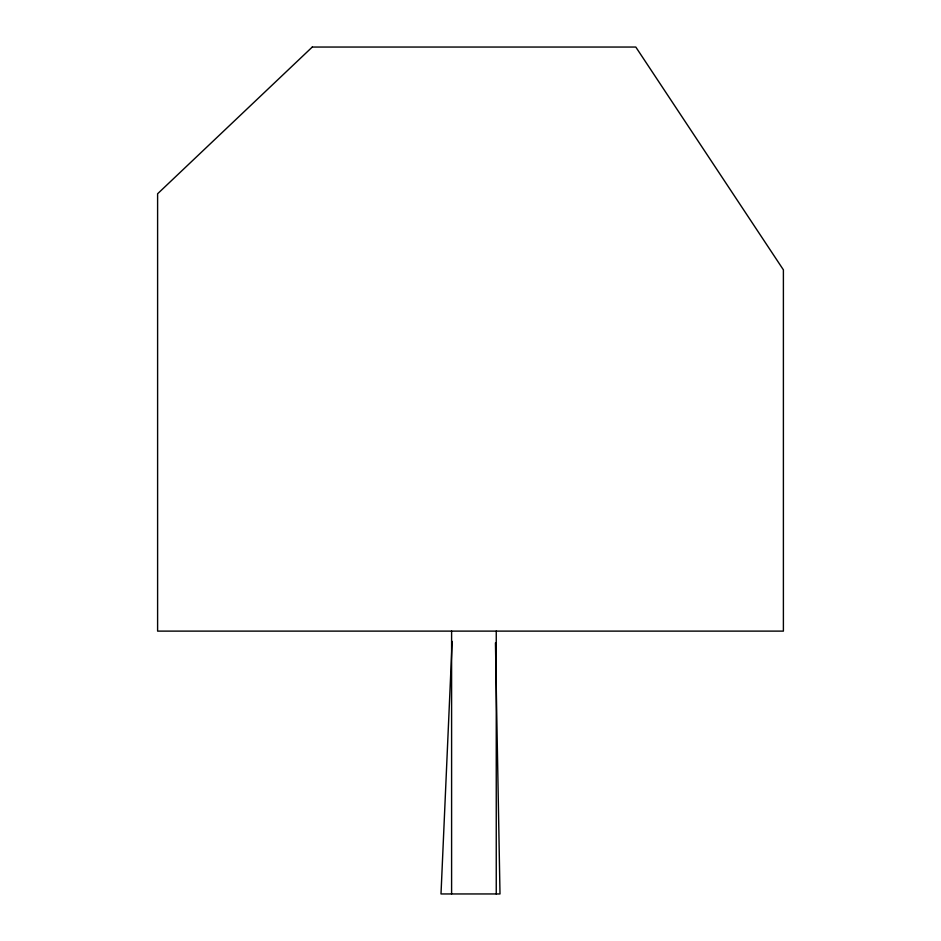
<?xml version="1.0" encoding="UTF-8"?>
<svg xmlns="http://www.w3.org/2000/svg" width="941" height="941" viewBox="0 0 941 941"><rect width="100%" height="100%" fill="white"/><g stroke="black" fill="none" stroke-linecap="round" stroke-linejoin="round"><path stroke-width="1.41" d="M452.15 641.397L441 893.95L500 893.95L495.448 642.868M496.248 631.117L496.248 893.95M451.598 631.117L451.598 893.95M312.271 47.05L157.606 193.764L157.606 631.117L783.394 631.117L783.394 269.832L635.81 47.05L312.271 47.05"/></g></svg>
